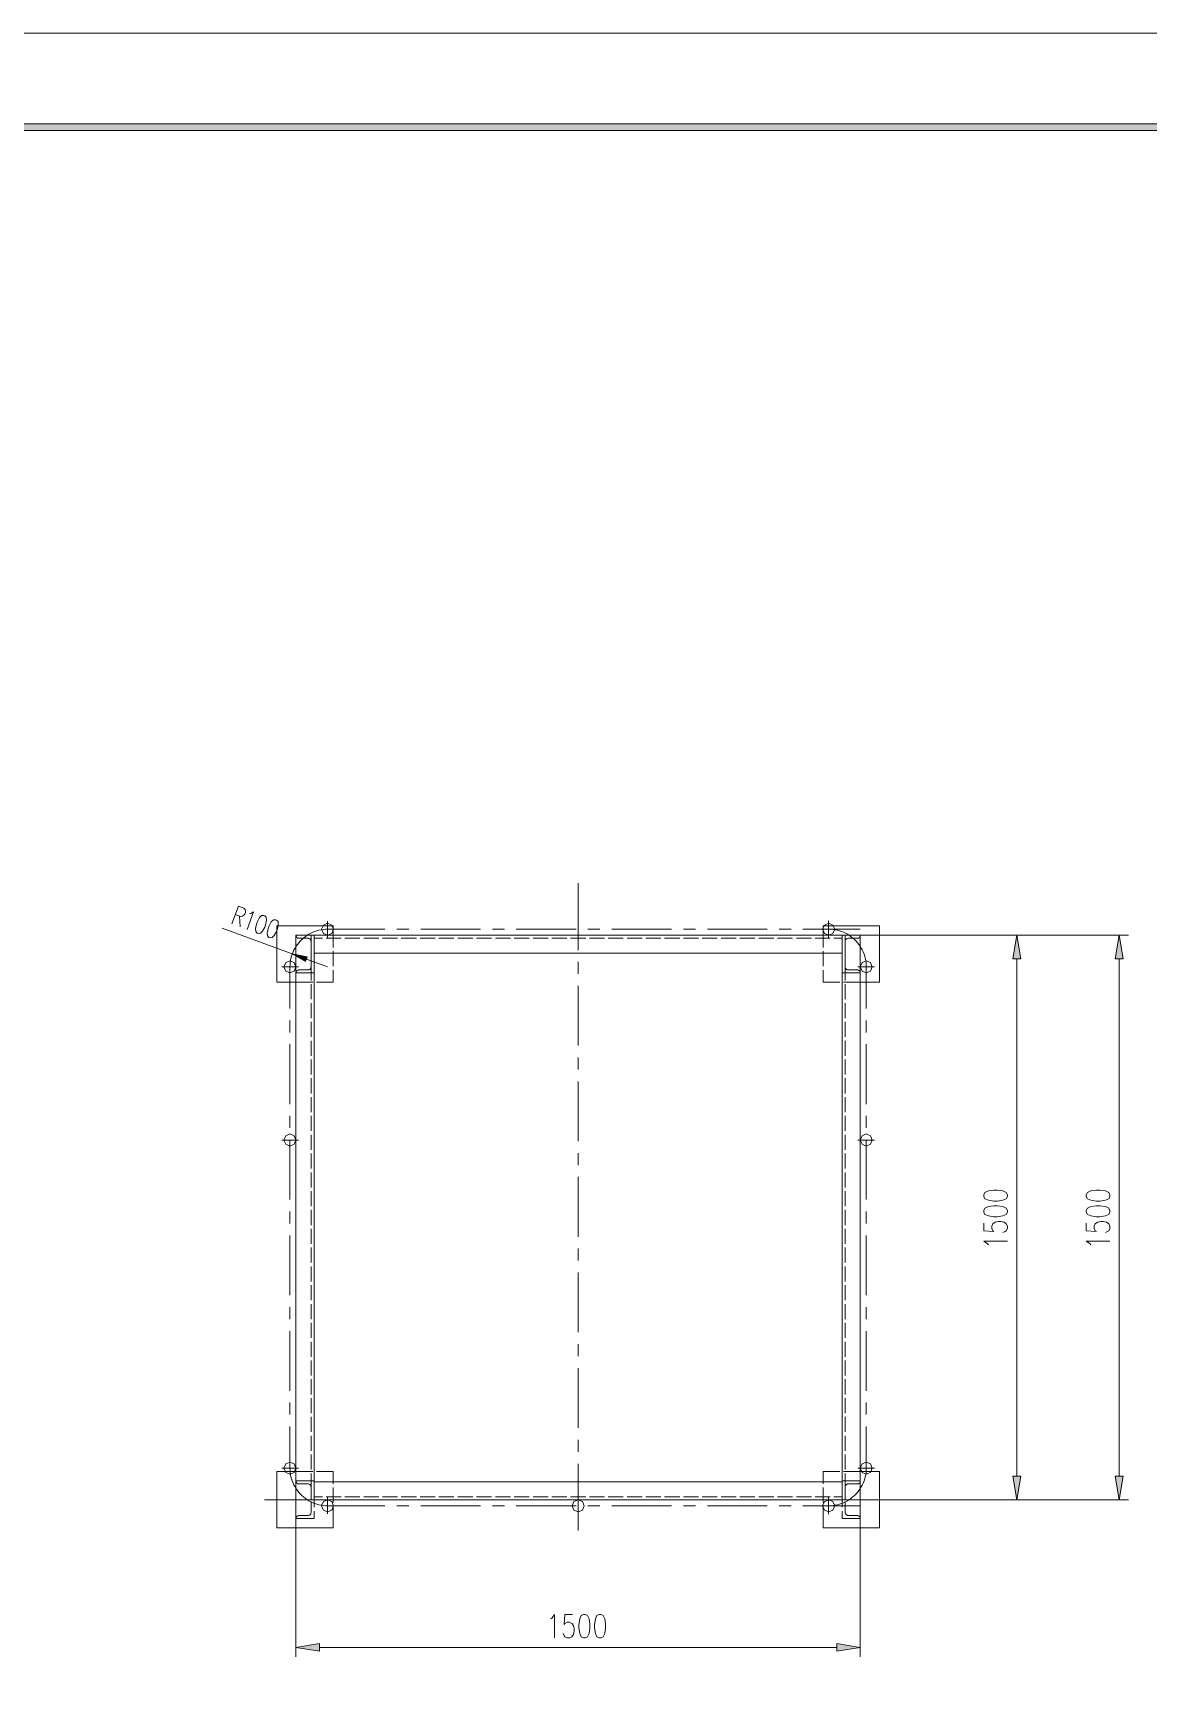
# Model space of a CAD drawing. Header units: millimetres. Extents: x 0 to 586, y 0 to 414.
# Drawn here: x 382.8 to 499.7, y 241.1 to 414.1 of the extents above; entities that cross this region are included whole.
import ezdxf

# ---------------------------------------------------------------- set-up
doc = ezdxf.new("R2010")
doc.units = ezdxf.units.MM

msp = doc.modelspace()

# ---------------------------------------------------------------- hatches: boundary and pattern name
h = msp.add_hatch(color=0)
h.dxf.hatch_style = 2
h.paths.add_polyline_path([(576.117861, 404.569083), (575.429944, 403.877639), (24.994306, 403.877639), (24.302861, 404.569083)])
h = msp.add_hatch(color=0)
h.dxf.hatch_style = 2
h.paths.add_polyline_path([(410.379333, 319.490725), (410.366281, 319.503778), (410.379333, 319.516831), (410.392386, 319.503778)])
h = msp.add_hatch(color=0)
h.dxf.hatch_style = 2
h.paths.add_polyline_path([(469.533111, 319.490725), (469.520058, 319.503778), (469.533111, 319.516831), (469.546164, 319.503778)])
h = msp.add_hatch(color=0)
h.dxf.hatch_style = 2
h.paths.add_polyline_path([(485.531583, 317.037861), (485.940806, 319.503778), (486.353556, 317.037861)])
h = msp.add_hatch(color=0)
h.dxf.hatch_style = 2
h.paths.add_polyline_path([(496.270139, 317.037861), (496.679361, 319.503778), (497.092111, 317.037861)])
h = msp.add_hatch(color=0)
h.dxf.hatch_style = 2
h.paths.add_polyline_path([(411.561139, 317.253056), (409.991278, 317.549389), (411.381222, 316.759167)])
h = msp.add_hatch(color=0)
h.dxf.hatch_style = 2
h.paths.add_polyline_path([(410.379333, 315.546669), (410.366281, 315.559722), (410.379333, 315.572775), (410.392386, 315.559722)])
h = msp.add_hatch(color=0)
h.dxf.hatch_style = 2
h.paths.add_polyline_path([(469.533111, 315.546669), (469.520058, 315.559722), (469.533111, 315.572775), (469.546164, 315.559722)])
h = msp.add_hatch(color=0)
h.dxf.hatch_style = 2
h.paths.add_polyline_path([(410.379333, 262.294864), (410.366281, 262.307917), (410.379333, 262.320969), (410.392386, 262.307917)])
h = msp.add_hatch(color=0)
h.dxf.hatch_style = 2
h.paths.add_polyline_path([(469.533111, 262.294864), (469.520058, 262.307917), (469.533111, 262.320969), (469.546164, 262.307917)])
h = msp.add_hatch(color=0)
h.dxf.hatch_style = 2
h.paths.add_polyline_path([(485.531583, 262.801806), (485.940806, 260.335889), (486.353556, 262.801806)])
h = msp.add_hatch(color=0)
h.dxf.hatch_style = 2
h.paths.add_polyline_path([(496.270139, 262.801806), (496.679361, 260.335889), (497.092111, 262.801806)])
h = msp.add_hatch(color=0)
h.dxf.hatch_style = 2
h.paths.add_polyline_path([(410.379333, 258.350808), (410.366281, 258.363861), (410.379333, 258.376914), (410.392386, 258.363861)])
h = msp.add_hatch(color=0)
h.dxf.hatch_style = 2
h.paths.add_polyline_path([(469.533111, 258.350808), (469.520058, 258.363861), (469.533111, 258.376914), (469.546164, 258.363861)])
h = msp.add_hatch(color=0)
h.dxf.hatch_style = 2
h.paths.add_polyline_path([(412.84525, 245.272278), (410.379333, 244.863056), (412.84525, 244.453833)])
h = msp.add_hatch(color=0)
h.dxf.hatch_style = 2
h.paths.add_polyline_path([(467.070722, 245.272278), (469.533111, 244.863056), (467.070722, 244.453833)])

# ---------------------------------------------------------------- linework, layer by layer
at = {"color": 0, "lineweight": 0}
for points in [[(0, 0), (585.632278, 0), (585.632278, 414.0835), (0, 414.0835)], [(576.117861, 404.569083), (575.429944, 403.877639), (24.994306, 403.877639), (24.302861, 404.569083)], [(406.992667, 321.588694), (406.773944, 321.571056), (406.555222, 321.352333), (406.329444, 320.932528), (406.234194, 320.667944), (406.131889, 320.205806), (406.160111, 319.895361), (406.311806, 319.740139), (406.435278, 319.694278), (406.654, 319.715444), (406.872722, 319.934167), (407.0985, 320.350444), (407.19375, 320.615028), (407.292528, 321.080694), (407.267833, 321.387611), (407.116139, 321.546361)], [(408.223861, 321.137139), (408.008667, 321.115972), (407.786417, 320.89725), (407.564167, 320.480972), (407.468917, 320.216389), (407.366611, 319.750722), (407.394833, 319.443806), (407.546528, 319.285056), (407.67, 319.242722), (407.888722, 319.260361), (408.107444, 319.479083), (408.329694, 319.898889), (408.428472, 320.163472), (408.52725, 320.625611), (408.502556, 320.936056), (408.347333, 321.091278)], [(413.060444, 320.13525), (413.247417, 320.57975), (413.691917, 320.766722), (414.139944, 320.57975), (414.323389, 320.13525), (414.139944, 319.687222), (413.691917, 319.503778), (413.247417, 319.687222)], [(465.589056, 320.13525), (465.776028, 320.57975), (466.220528, 320.766722), (466.668556, 320.57975), (466.852, 320.13525), (466.668556, 319.687222), (466.220528, 319.503778), (465.776028, 319.687222)], [(485.531583, 317.037861), (485.940806, 319.503778), (486.353556, 317.037861)], [(496.270139, 317.037861), (496.679361, 319.503778), (497.092111, 317.037861)], [(409.116389, 316.191194), (409.303361, 316.639222), (409.747861, 316.822667), (410.195889, 316.639222), (410.379333, 316.191194), (410.195889, 315.746694), (409.747861, 315.559722), (409.303361, 315.746694)], [(411.561139, 317.253056), (409.991278, 317.549389), (411.381222, 316.759167)], [(469.533111, 316.191194), (469.720083, 316.639222), (470.164583, 316.822667), (470.612611, 316.639222), (470.796056, 316.191194), (470.612611, 315.746694), (470.164583, 315.559722), (469.720083, 315.746694)], [(409.116389, 298.044306), (409.303361, 298.488806), (409.747861, 298.675778), (410.195889, 298.488806), (410.379333, 298.044306), (410.195889, 297.596278), (409.747861, 297.412833), (409.303361, 297.596278)], [(469.533111, 298.044306), (469.720083, 298.488806), (470.164583, 298.675778), (470.612611, 298.488806), (470.796056, 298.044306), (470.612611, 297.596278), (470.164583, 297.412833), (469.720083, 297.596278)], [(482.490639, 292.138806), (482.607056, 291.891861), (482.959833, 291.726056), (483.545444, 291.644917), (483.898222, 291.644917), (484.487361, 291.726056), (484.836611, 291.891861), (484.956556, 292.138806), (484.956556, 292.301083), (484.836611, 292.548028), (484.487361, 292.713833), (483.898222, 292.794972), (483.545444, 292.794972), (482.959833, 292.713833), (482.607056, 292.548028), (482.490639, 292.301083)], [(493.229194, 292.138806), (493.345611, 291.891861), (493.698389, 291.726056), (494.287528, 291.644917), (494.636778, 291.644917), (495.225917, 291.726056), (495.578694, 291.891861), (495.695111, 292.138806), (495.695111, 292.301083), (495.578694, 292.548028), (495.225917, 292.713833), (494.636778, 292.794972), (494.287528, 292.794972), (493.698389, 292.713833), (493.345611, 292.548028), (493.229194, 292.301083)], [(482.490639, 290.494861), (482.607056, 290.247917), (482.959833, 290.085639), (483.545444, 290.000972), (483.898222, 290.000972), (484.487361, 290.085639), (484.836611, 290.247917), (484.956556, 290.494861), (484.956556, 290.660667), (484.836611, 290.904083), (484.487361, 291.069889), (483.898222, 291.151028), (483.545444, 291.151028), (482.959833, 291.069889), (482.607056, 290.904083), (482.490639, 290.660667)], [(493.229194, 290.494861), (493.345611, 290.247917), (493.698389, 290.085639), (494.287528, 290.000972), (494.636778, 290.000972), (495.225917, 290.085639), (495.578694, 290.247917), (495.695111, 290.494861), (495.695111, 290.660667), (495.578694, 290.904083), (495.225917, 291.069889), (494.636778, 291.151028), (494.287528, 291.151028), (493.698389, 291.069889), (493.345611, 290.904083), (493.229194, 290.660667)], [(409.116389, 263.648472), (409.303361, 264.092972), (409.747861, 264.279944), (410.195889, 264.092972), (410.379333, 263.648472), (410.195889, 263.200444), (409.747861, 263.017), (409.303361, 263.200444)], [(469.533111, 263.648472), (469.720083, 264.092972), (470.164583, 264.279944), (470.612611, 264.092972), (470.796056, 263.648472), (470.612611, 263.200444), (470.164583, 263.017), (469.720083, 263.200444)], [(485.531583, 262.801806), (485.940806, 260.335889), (486.353556, 262.801806)], [(496.270139, 262.801806), (496.679361, 260.335889), (497.092111, 262.801806)], [(413.060444, 259.704417), (413.247417, 260.148917), (413.691917, 260.335889), (414.139944, 260.148917), (414.323389, 259.704417), (414.139944, 259.259917), (413.691917, 259.072944), (413.247417, 259.259917)], [(439.32475, 259.704417), (439.511722, 260.148917), (439.956222, 260.335889), (440.40425, 260.148917), (440.587694, 259.704417), (440.40425, 259.259917), (439.956222, 259.072944), (439.511722, 259.259917)], [(465.589056, 259.704417), (465.776028, 260.148917), (466.220528, 260.335889), (466.668556, 260.148917), (466.852, 259.704417), (466.668556, 259.259917), (466.220528, 259.072944), (465.776028, 259.259917)], [(440.53125, 248.313222), (440.284306, 248.196806), (440.122028, 247.844028), (440.037361, 247.258417), (440.037361, 246.905639), (440.122028, 246.320028), (440.284306, 245.96725), (440.53125, 245.850833), (440.697056, 245.850833), (440.944, 245.96725), (441.106278, 246.320028), (441.190944, 246.905639), (441.190944, 247.258417), (441.106278, 247.844028), (440.944, 248.196806), (440.697056, 248.313222)], [(442.175194, 248.313222), (441.92825, 248.196806), (441.765972, 247.844028), (441.681306, 247.258417), (441.681306, 246.905639), (441.765972, 246.320028), (441.92825, 245.96725), (442.175194, 245.850833), (442.341, 245.850833), (442.584417, 245.96725), (442.750222, 246.320028), (442.831361, 246.905639), (442.831361, 247.258417), (442.750222, 247.844028), (442.584417, 248.196806), (442.341, 248.313222)], [(412.84525, 245.272278), (410.379333, 244.863056), (412.84525, 244.453833)], [(467.070722, 245.272278), (469.533111, 244.863056), (467.070722, 244.453833)]]:
    msp.add_lwpolyline(points, close=True, dxfattribs=at)
for points in [[(439.956222, 324.968306), (439.956222, 317.958611)], [(403.658917, 320.713806), (404.339778, 322.562361), (404.893639, 322.361278), (405.045333, 322.202528), (405.077083, 322.093167), (405.073556, 321.895611), (405.006528, 321.719222), (404.883056, 321.564), (404.787806, 321.5005), (404.569083, 321.479333), (404.015222, 321.683944)], [(405.503944, 321.736861), (405.659167, 321.779194), (405.941389, 321.97675), (405.264056, 320.124667)], [(409.991278, 317.549389), (402.646444, 320.244611)], [(404.445611, 321.525194), (404.523222, 320.396306)], [(408.3685, 314.575472), (408.3685, 320.491556)], [(408.3685, 320.491556), (414.284583, 320.491556)], [(413.691917, 320.13525), (413.462611, 320.128194), (413.233306, 320.107028), (413.007528, 320.075278), (412.78175, 320.029417), (412.5595, 319.969444), (412.344306, 319.898889), (412.129111, 319.814222), (411.920972, 319.715444), (411.719889, 319.606083), (411.525861, 319.486139), (411.338889, 319.355611), (411.155444, 319.210972), (410.986111, 319.059278), (410.823833, 318.897), (410.672139, 318.727667), (410.5275, 318.54775), (410.396972, 318.35725), (410.277028, 318.163222), (410.167667, 317.962139), (410.072417, 317.754), (409.98775, 317.538806), (409.913667, 317.323611), (409.853694, 317.101361), (409.807833, 316.875583), (409.776083, 316.649806), (409.754917, 316.4205), (409.747861, 316.191194)], [(413.691917, 319.232139), (413.691917, 320.985444)], [(419.699722, 320.13525), (413.691917, 320.13525)], [(414.284583, 320.491556), (414.284583, 319.503778)], [(422.204444, 320.13525), (420.952083, 320.13525)], [(429.718611, 320.13525), (423.456806, 320.13525)], [(432.223333, 320.13525), (430.970972, 320.13525)], [(439.733972, 320.13525), (433.475694, 320.13525)], [(442.238694, 320.13525), (440.986333, 320.13525)], [(449.752861, 320.13525), (443.491056, 320.13525)], [(452.257583, 320.13525), (451.005222, 320.13525)], [(459.768222, 320.13525), (453.509944, 320.13525)], [(462.272944, 320.13525), (461.020583, 320.13525)], [(469.533111, 320.13525), (463.525306, 320.13525)], [(465.631389, 320.491556), (465.631389, 319.503778)], [(471.543944, 320.491556), (465.631389, 320.491556)], [(466.206417, 319.249778), (466.206417, 321.003083)], [(470.164583, 316.191194), (470.157528, 316.4205), (470.139889, 316.649806), (470.104611, 316.875583), (470.05875, 317.101361), (469.998778, 317.323611), (469.928222, 317.538806), (469.843556, 317.754), (469.744778, 317.962139), (469.635417, 318.163222), (469.515472, 318.35725), (469.384944, 318.54775), (469.243833, 318.727667), (469.088611, 318.897), (468.926333, 319.059278), (468.757, 319.210972), (468.577083, 319.355611), (468.390111, 319.486139), (468.192556, 319.606083), (467.991472, 319.715444), (467.783333, 319.814222), (467.571667, 319.898889), (467.352944, 319.969444), (467.130694, 320.029417), (466.904917, 320.075278), (466.679139, 320.107028), (466.449833, 320.128194), (466.220528, 320.13525)], [(471.543944, 314.575472), (471.543944, 320.491556)], [(410.379333, 319.503778), (410.379333, 318.717083)], [(410.379333, 319.503778), (410.379333, 260.335889)], [(469.533111, 319.503778), (410.379333, 319.503778)], [(412.27375, 319.503778), (410.379333, 319.503778)], [(410.379333, 319.503778), (410.386389, 319.443806), (410.404028, 319.383833), (410.43225, 319.327389), (410.471056, 319.281528), (410.520444, 319.242722), (410.573361, 319.210972), (410.633333, 319.193333), (410.693306, 319.189806)], [(410.379333, 318.321972), (410.379333, 316.745056)], [(411.642278, 319.189806), (410.693306, 319.189806)], [(411.95625, 318.872306), (411.949194, 318.935806), (411.931556, 318.99225), (411.903333, 319.048694), (411.864528, 319.094556), (411.815139, 319.136889), (411.762222, 319.165111), (411.70225, 319.18275), (411.642278, 319.189806)], [(411.95625, 319.503778), (411.95625, 318.710028)], [(411.95625, 318.872306), (411.95625, 317.729306)], [(411.95625, 318.314917), (411.95625, 316.738)], [(412.27375, 319.503778), (412.27375, 318.717083)], [(412.27375, 319.503778), (412.27375, 260.335889)], [(413.141583, 319.189806), (412.27375, 319.189806)], [(412.27375, 318.321972), (412.27375, 316.745056)], [(415.113611, 319.189806), (413.533167, 319.189806)], [(414.284583, 319.503778), (414.284583, 318.223194)], [(417.082111, 319.189806), (415.505194, 319.189806)], [(419.054139, 319.189806), (417.477222, 319.189806)], [(421.026167, 319.189806), (419.44925, 319.189806)], [(422.998194, 319.189806), (421.421278, 319.189806)], [(424.970222, 319.189806), (423.393306, 319.189806)], [(426.94225, 319.189806), (425.365333, 319.189806)], [(428.914278, 319.189806), (427.337361, 319.189806)], [(430.886306, 319.189806), (429.309389, 319.189806)], [(432.858333, 319.189806), (431.281417, 319.189806)], [(434.830361, 319.189806), (433.253444, 319.189806)], [(436.802389, 319.189806), (435.225472, 319.189806)], [(438.774417, 319.189806), (437.1975, 319.189806)], [(440.746444, 319.189806), (439.169528, 319.189806)], [(442.718472, 319.189806), (441.141556, 319.189806)], [(444.6905, 319.189806), (443.110056, 319.189806)], [(446.662528, 319.189806), (445.082083, 319.189806)], [(448.634556, 319.189806), (447.054111, 319.189806)], [(450.603056, 319.189806), (449.026139, 319.189806)], [(452.575083, 319.189806), (450.998167, 319.189806)], [(454.547111, 319.189806), (452.970194, 319.189806)], [(456.519139, 319.189806), (454.942222, 319.189806)], [(458.491167, 319.189806), (456.91425, 319.189806)], [(460.463194, 319.189806), (458.886278, 319.189806)], [(462.435222, 319.189806), (460.858306, 319.189806)], [(464.40725, 319.189806), (462.830333, 319.189806)], [(466.379278, 319.189806), (464.802361, 319.189806)], [(465.631389, 319.503778), (465.631389, 318.223194)], [(467.642222, 319.189806), (466.774389, 319.189806)], [(467.642222, 319.503778), (467.642222, 318.717083)], [(467.642222, 260.335889), (467.642222, 319.503778)], [(467.642222, 319.503778), (469.533111, 319.503778)], [(467.642222, 318.321972), (467.642222, 316.745056)], [(467.956194, 318.710028), (467.956194, 319.503778)], [(468.273694, 319.189806), (468.210194, 319.18275), (468.150222, 319.165111), (468.097306, 319.136889), (468.047917, 319.094556), (468.009111, 319.048694), (467.980889, 318.99225), (467.96325, 318.935806), (467.956194, 318.872306)], [(467.956194, 318.872306), (467.956194, 317.729306)], [(467.956194, 316.738), (467.956194, 318.314917)], [(468.273694, 319.189806), (469.219139, 319.189806)], [(469.219139, 319.189806), (469.279111, 319.193333), (469.339083, 319.210972), (469.395528, 319.242722), (469.441389, 319.281528), (469.480194, 319.327389), (469.511944, 319.383833), (469.529583, 319.443806), (469.533111, 319.503778)], [(469.533111, 319.503778), (497.667139, 319.503778)], [(469.533111, 319.503778), (469.533111, 318.717083)], [(469.533111, 260.335889), (469.533111, 319.503778)], [(469.533111, 318.321972), (469.533111, 316.745056)], [(487.676472, 319.503778), (484.956556, 319.503778)], [(413.691917, 316.191194), (411.469417, 317.006111)], [(411.95625, 317.334194), (411.95625, 316.191194)], [(467.642222, 317.612889), (412.27375, 317.612889)], [(414.284583, 317.828083), (414.284583, 316.251167)], [(439.956222, 316.70625), (439.956222, 315.453889)], [(465.631389, 317.828083), (465.631389, 316.251167)], [(467.956194, 317.334194), (467.956194, 316.191194)], [(485.940806, 317.037861), (485.940806, 262.801806)], [(496.679361, 262.801806), (496.679361, 317.037861)], [(410.640389, 316.191194), (408.887083, 316.191194)], [(409.747861, 316.191194), (409.747861, 311.830861)], [(410.379333, 316.349944), (410.379333, 315.559722)], [(410.693306, 315.877222), (410.633333, 315.870167), (410.573361, 315.852528), (410.520444, 315.824306), (410.471056, 315.781972), (410.43225, 315.736111), (410.404028, 315.679667), (410.386389, 315.623222), (410.379333, 315.559722)], [(412.27375, 315.559722), (410.379333, 315.559722)], [(411.642278, 315.877222), (410.693306, 315.877222)], [(411.642278, 315.877222), (411.70225, 315.88075), (411.762222, 315.898389), (411.815139, 315.930139), (411.864528, 315.968944), (411.903333, 316.014806), (411.931556, 316.07125), (411.949194, 316.131222), (411.95625, 316.191194)], [(411.95625, 316.342889), (411.95625, 314.765972)], [(412.27375, 316.349944), (412.27375, 315.559722)], [(414.284583, 315.856056), (414.284583, 314.575472)], [(465.631389, 315.856056), (465.631389, 314.575472)], [(467.642222, 316.349944), (467.642222, 315.559722)], [(467.642222, 315.559722), (469.533111, 315.559722)], [(467.956194, 314.765972), (467.956194, 316.342889)], [(467.956194, 316.191194), (467.96325, 316.131222), (467.980889, 316.07125), (468.009111, 316.014806), (468.047917, 315.968944), (468.097306, 315.930139), (468.150222, 315.898389), (468.210194, 315.88075), (468.273694, 315.877222)], [(468.273694, 315.877222), (469.219139, 315.877222)], [(469.533111, 315.559722), (469.529583, 315.623222), (469.511944, 315.679667), (469.480194, 315.736111), (469.441389, 315.781972), (469.395528, 315.824306), (469.339083, 315.852528), (469.279111, 315.870167), (469.219139, 315.877222)], [(469.275583, 316.191194), (471.028889, 316.191194)], [(469.533111, 316.349944), (469.533111, 315.559722)], [(470.164583, 316.191194), (470.164583, 311.830861)], [(410.379333, 314.575472), (408.3685, 314.575472)], [(412.132639, 314.575472), (410.379333, 314.575472)], [(411.95625, 314.370861), (411.95625, 312.793944)], [(414.284583, 314.575472), (412.52775, 314.575472)], [(439.956222, 314.201528), (439.956222, 307.939722)], [(465.631389, 314.575472), (467.384694, 314.575472)], [(467.779806, 314.575472), (469.533111, 314.575472)], [(467.956194, 312.793944), (467.956194, 314.370861)], [(469.533111, 314.575472), (471.543944, 314.575472)], [(411.95625, 312.398833), (411.95625, 310.821917)], [(467.956194, 310.821917), (467.956194, 312.398833)], [(409.747861, 310.5785), (409.747861, 309.326139)], [(411.95625, 310.426806), (411.95625, 308.849889)], [(467.956194, 308.849889), (467.956194, 310.426806)], [(470.164583, 310.5785), (470.164583, 309.326139)], [(409.747861, 308.073778), (409.747861, 301.8155)], [(411.95625, 308.454778), (411.95625, 306.877861)], [(467.956194, 306.877861), (467.956194, 308.454778)], [(470.164583, 308.073778), (470.164583, 301.8155)], [(411.95625, 306.48275), (411.95625, 304.905833)], [(439.956222, 306.687361), (439.956222, 305.438528)], [(467.956194, 304.905833), (467.956194, 306.48275)], [(411.95625, 304.510722), (411.95625, 302.933806)], [(467.956194, 302.933806), (467.956194, 304.510722)], [(439.956222, 304.186167), (439.956222, 297.924361)], [(411.95625, 302.538694), (411.95625, 300.961778)], [(467.956194, 300.961778), (467.956194, 302.538694)], [(409.747861, 300.563139), (409.747861, 299.310778)], [(411.95625, 300.566667), (411.95625, 298.98975)], [(467.956194, 298.98975), (467.956194, 300.566667)], [(470.164583, 300.563139), (470.164583, 299.310778)], [(410.640389, 298.044306), (408.887083, 298.044306)], [(409.747861, 298.058417), (409.747861, 291.796611)], [(411.95625, 298.594639), (411.95625, 297.017722)], [(467.956194, 297.017722), (467.956194, 298.594639)], [(469.275583, 298.044306), (471.028889, 298.044306)], [(470.164583, 298.058417), (470.164583, 291.796611)], [(411.95625, 296.622611), (411.95625, 295.045694)], [(439.956222, 296.672), (439.956222, 295.419639)], [(467.956194, 295.045694), (467.956194, 296.622611)], [(411.95625, 294.650583), (411.95625, 293.073667)], [(439.956222, 294.167278), (439.956222, 287.909)], [(467.956194, 293.073667), (467.956194, 294.650583)], [(411.95625, 292.682083), (411.95625, 291.101639)], [(467.956194, 291.101639), (467.956194, 292.682083)], [(411.95625, 290.710056), (411.95625, 289.129611)], [(467.956194, 289.129611), (467.956194, 290.710056)], [(409.747861, 290.54425), (409.747861, 289.295417)], [(470.164583, 290.54425), (470.164583, 289.295417)], [(482.490639, 289.344806), (482.490639, 288.522833), (483.545444, 288.441694), (483.429028, 288.522833), (483.312611, 288.769778), (483.312611, 289.016722), (483.429028, 289.263667), (483.665389, 289.425944), (484.018167, 289.510611), (484.251, 289.510611), (484.603778, 289.425944), (484.836611, 289.263667), (484.956556, 289.016722), (484.956556, 288.769778), (484.836611, 288.522833), (484.720194, 288.441694), (484.487361, 288.357028)], [(493.229194, 289.344806), (493.229194, 288.522833), (494.287528, 288.441694), (494.167583, 288.522833), (494.051167, 288.769778), (494.051167, 289.016722), (494.167583, 289.263667), (494.403944, 289.425944), (494.756722, 289.510611), (494.989556, 289.510611), (495.342333, 289.425944), (495.578694, 289.263667), (495.695111, 289.016722), (495.695111, 288.769778), (495.578694, 288.522833), (495.45875, 288.441694), (495.225917, 288.357028)], [(409.747861, 288.043056), (409.747861, 281.78125)], [(411.95625, 288.738028), (411.95625, 287.157583)], [(467.956194, 287.157583), (467.956194, 288.738028)], [(470.164583, 288.043056), (470.164583, 281.78125)], [(482.959833, 287.044694), (482.843417, 287.206972), (482.490639, 287.453917), (484.956556, 287.453917)], [(493.698389, 287.044694), (493.581972, 287.206972), (493.229194, 287.453917), (495.695111, 287.453917)], [(411.95625, 286.766), (411.95625, 285.189083)], [(439.956222, 286.656639), (439.956222, 285.404278)], [(467.956194, 285.189083), (467.956194, 286.766)], [(411.95625, 284.793972), (411.95625, 283.217056)], [(439.956222, 284.151917), (439.956222, 277.890111)], [(467.956194, 283.217056), (467.956194, 284.793972)], [(411.95625, 282.821944), (411.95625, 281.245028)], [(467.956194, 281.245028), (467.956194, 282.821944)], [(409.747861, 280.528889), (409.747861, 279.276528)], [(411.95625, 280.849917), (411.95625, 279.273)], [(467.956194, 279.273), (467.956194, 280.849917)], [(470.164583, 280.528889), (470.164583, 279.276528)], [(411.95625, 278.877889), (411.95625, 277.300972)], [(467.956194, 277.300972), (467.956194, 278.877889)], [(409.747861, 278.024167), (409.747861, 271.765889)], [(411.95625, 276.905861), (411.95625, 275.328944)], [(467.956194, 275.328944), (467.956194, 276.905861)], [(470.164583, 278.024167), (470.164583, 271.765889)], [(439.956222, 276.63775), (439.956222, 275.385389)], [(411.95625, 274.933833), (411.95625, 273.356917)], [(439.956222, 274.133028), (439.956222, 267.87475)], [(467.956194, 273.356917), (467.956194, 274.933833)], [(411.95625, 272.961806), (411.95625, 271.384889)], [(467.956194, 271.384889), (467.956194, 272.961806)], [(409.747861, 270.513528), (409.747861, 269.261167)], [(411.95625, 270.989778), (411.95625, 269.412861)], [(467.956194, 269.412861), (467.956194, 270.989778)], [(470.164583, 270.513528), (470.164583, 269.261167)], [(411.95625, 269.01775), (411.95625, 267.440833)], [(467.956194, 267.440833), (467.956194, 269.01775)], [(409.747861, 268.008806), (409.747861, 263.648472)], [(411.95625, 267.045722), (411.95625, 265.468806)], [(439.956222, 266.622389), (439.956222, 265.370028)], [(467.956194, 265.468806), (467.956194, 267.045722)], [(470.164583, 268.008806), (470.164583, 263.648472)], [(411.95625, 265.073694), (411.95625, 263.496778)], [(467.956194, 263.496778), (467.956194, 265.073694)], [(408.3685, 263.292167), (408.3685, 257.376083)], [(410.379333, 263.292167), (408.3685, 263.292167)], [(410.640389, 263.648472), (408.887083, 263.648472)], [(409.747861, 263.648472), (409.754917, 263.419167), (409.776083, 263.189861), (409.807833, 262.964083), (409.853694, 262.738306), (409.913667, 262.516056), (409.98775, 262.300861), (410.072417, 262.085667), (410.167667, 261.877528), (410.277028, 261.676444), (410.396972, 261.482417), (410.5275, 261.291917), (410.672139, 261.112), (410.823833, 260.942667), (410.986111, 260.780389), (411.155444, 260.628694), (411.338889, 260.484056), (411.525861, 260.353528), (411.719889, 260.233583), (411.920972, 260.124222), (412.129111, 260.025444), (412.344306, 259.940778), (412.5595, 259.870222), (412.78175, 259.81025), (413.007528, 259.764389), (413.233306, 259.732639), (413.462611, 259.711472), (413.691917, 259.704417)], [(412.132639, 263.292167), (410.379333, 263.292167)], [(411.95625, 263.101667), (411.95625, 261.52475)], [(414.284583, 263.292167), (412.52775, 263.292167)], [(414.284583, 262.011583), (414.284583, 263.292167)], [(439.956222, 264.117667), (439.956222, 257.107972)], [(465.631389, 262.011583), (465.631389, 263.292167)], [(465.631389, 263.292167), (467.384694, 263.292167)], [(466.220528, 259.704417), (466.449833, 259.711472), (466.679139, 259.732639), (466.904917, 259.764389), (467.130694, 259.81025), (467.352944, 259.870222), (467.571667, 259.940778), (467.783333, 260.025444), (467.991472, 260.124222), (468.192556, 260.233583), (468.390111, 260.353528), (468.577083, 260.484056), (468.757, 260.628694), (468.926333, 260.780389), (469.088611, 260.942667), (469.243833, 261.112), (469.384944, 261.291917), (469.515472, 261.482417), (469.635417, 261.676444), (469.744778, 261.877528), (469.843556, 262.085667), (469.928222, 262.300861), (469.998778, 262.516056), (470.05875, 262.738306), (470.104611, 262.964083), (470.139889, 263.189861), (470.157528, 263.419167), (470.164583, 263.648472)], [(467.779806, 263.292167), (469.533111, 263.292167)], [(467.956194, 261.52475), (467.956194, 263.101667)], [(469.275583, 263.648472), (471.028889, 263.648472)], [(469.533111, 263.292167), (471.543944, 263.292167)], [(471.543944, 263.292167), (471.543944, 257.376083)], [(410.379333, 261.517694), (410.379333, 262.307917)], [(410.379333, 262.307917), (410.386389, 262.244417), (410.404028, 262.187972), (410.43225, 262.131528), (410.471056, 262.085667), (410.520444, 262.043333), (410.573361, 262.015111), (410.633333, 261.997472), (410.693306, 261.990417)], [(412.27375, 262.307917), (410.379333, 262.307917)], [(411.642278, 261.990417), (410.693306, 261.990417)], [(411.95625, 261.676444), (411.949194, 261.736417), (411.931556, 261.796389), (411.903333, 261.852833), (411.864528, 261.898694), (411.815139, 261.9375), (411.762222, 261.96925), (411.70225, 261.986889), (411.642278, 261.990417)], [(411.95625, 260.533444), (411.95625, 261.676444)], [(412.27375, 261.517694), (412.27375, 262.307917)], [(467.642222, 262.226778), (412.27375, 262.226778)], [(414.284583, 260.039556), (414.284583, 261.616472)], [(465.631389, 260.039556), (465.631389, 261.616472)], [(467.642222, 261.517694), (467.642222, 262.307917)], [(467.642222, 262.307917), (469.533111, 262.307917)], [(468.273694, 261.990417), (468.210194, 261.986889), (468.150222, 261.96925), (468.097306, 261.9375), (468.047917, 261.898694), (468.009111, 261.852833), (467.980889, 261.796389), (467.96325, 261.736417), (467.956194, 261.676444)], [(467.956194, 260.533444), (467.956194, 261.676444)], [(468.273694, 261.990417), (469.219139, 261.990417)], [(469.219139, 261.990417), (469.279111, 261.997472), (469.339083, 262.015111), (469.395528, 262.043333), (469.441389, 262.085667), (469.480194, 262.131528), (469.511944, 262.187972), (469.529583, 262.244417), (469.533111, 262.307917)], [(469.533111, 261.517694), (469.533111, 262.307917)], [(407.091444, 260.335889), (412.330194, 260.335889)], [(410.379333, 259.545667), (410.379333, 261.122583)], [(410.379333, 260.335889), (469.533111, 260.335889)], [(410.379333, 260.335889), (410.379333, 243.878806)], [(411.95625, 261.129639), (411.95625, 260.335889)], [(411.95625, 258.995333), (411.95625, 260.138333)], [(412.27375, 259.545667), (412.27375, 261.122583)], [(413.141583, 260.649861), (412.27375, 260.649861)], [(415.113611, 260.649861), (413.533167, 260.649861)], [(413.582556, 260.335889), (414.831389, 260.335889)], [(413.691917, 260.607528), (413.691917, 258.854222)], [(419.699722, 259.704417), (413.691917, 259.704417)], [(414.284583, 258.363861), (414.284583, 259.644444)], [(417.082111, 260.649861), (415.505194, 260.649861)], [(416.08375, 260.335889), (422.345556, 260.335889)], [(419.054139, 260.649861), (417.477222, 260.649861)], [(421.026167, 260.649861), (419.44925, 260.649861)], [(422.204444, 259.704417), (420.952083, 259.704417)], [(422.998194, 260.649861), (421.421278, 260.649861)], [(424.970222, 260.649861), (423.393306, 260.649861)], [(429.718611, 259.704417), (423.456806, 259.704417)], [(423.597917, 260.335889), (424.850278, 260.335889)], [(426.94225, 260.649861), (425.365333, 260.649861)], [(426.102639, 260.335889), (432.360917, 260.335889)], [(428.914278, 260.649861), (427.337361, 260.649861)], [(430.886306, 260.649861), (429.309389, 260.649861)], [(432.223333, 259.704417), (430.970972, 259.704417)], [(432.858333, 260.649861), (431.281417, 260.649861)], [(434.830361, 260.649861), (433.253444, 260.649861)], [(439.733972, 259.704417), (433.475694, 259.704417)], [(433.613278, 260.335889), (434.865639, 260.335889)], [(436.802389, 260.649861), (435.225472, 260.649861)], [(436.118, 260.335889), (442.379806, 260.335889)], [(438.774417, 260.649861), (437.1975, 260.649861)], [(440.746444, 260.649861), (439.169528, 260.649861)], [(439.956222, 260.607528), (439.956222, 258.854222)], [(442.238694, 259.704417), (440.986333, 259.704417)], [(442.718472, 260.649861), (441.141556, 260.649861)], [(444.6905, 260.649861), (443.110056, 260.649861)], [(449.752861, 259.704417), (443.491056, 259.704417)], [(443.632167, 260.335889), (444.884528, 260.335889)], [(446.662528, 260.649861), (445.082083, 260.649861)], [(446.136889, 260.335889), (452.395167, 260.335889)], [(448.634556, 260.649861), (447.054111, 260.649861)], [(450.603056, 260.649861), (449.026139, 260.649861)], [(452.575083, 260.649861), (450.998167, 260.649861)], [(452.257583, 259.704417), (451.005222, 259.704417)], [(454.547111, 260.649861), (452.970194, 260.649861)], [(459.768222, 259.704417), (453.509944, 259.704417)], [(453.647528, 260.335889), (454.899889, 260.335889)], [(456.519139, 260.649861), (454.942222, 260.649861)], [(456.15225, 260.335889), (462.414056, 260.335889)], [(458.491167, 260.649861), (456.91425, 260.649861)], [(460.463194, 260.649861), (458.886278, 260.649861)], [(462.435222, 260.649861), (460.858306, 260.649861)], [(462.272944, 259.704417), (461.020583, 259.704417)], [(464.40725, 260.649861), (462.830333, 260.649861)], [(469.533111, 259.704417), (463.525306, 259.704417)], [(463.666417, 260.335889), (464.918778, 260.335889)], [(466.379278, 260.649861), (464.802361, 260.649861)], [(465.631389, 258.363861), (465.631389, 259.644444)], [(466.171139, 260.335889), (471.406361, 260.335889)], [(466.206417, 260.589889), (466.206417, 258.836583)], [(467.642222, 260.649861), (466.774389, 260.649861)], [(467.642222, 259.545667), (467.642222, 261.122583)], [(467.956194, 260.335889), (467.956194, 261.129639)], [(467.956194, 258.995333), (467.956194, 260.138333)], [(469.533111, 259.545667), (469.533111, 261.122583)], [(469.533111, 260.335889), (497.667139, 260.335889)], [(469.533111, 260.335889), (469.533111, 243.878806)], [(473.184361, 260.335889), (486.928583, 260.335889)], [(410.379333, 258.363861), (410.379333, 259.154083)], [(410.693306, 258.677833), (410.633333, 258.674306), (410.573361, 258.656667), (410.520444, 258.624917), (410.471056, 258.586111), (410.43225, 258.54025), (410.404028, 258.483806), (410.386389, 258.423833), (410.379333, 258.363861)], [(412.27375, 258.363861), (410.379333, 258.363861)], [(411.642278, 258.677833), (410.693306, 258.677833)], [(411.642278, 258.677833), (411.70225, 258.684889), (411.762222, 258.702528), (411.815139, 258.73075), (411.864528, 258.773083), (411.903333, 258.818944), (411.931556, 258.875389), (411.949194, 258.931833), (411.95625, 258.995333)], [(412.27375, 258.363861), (412.27375, 259.154083)], [(414.284583, 257.376083), (414.284583, 258.363861)], [(465.631389, 257.376083), (465.631389, 258.363861)], [(467.642222, 258.363861), (467.642222, 259.154083)], [(467.642222, 258.363861), (469.533111, 258.363861)], [(467.956194, 258.995333), (467.96325, 258.931833), (467.980889, 258.875389), (468.009111, 258.818944), (468.047917, 258.773083), (468.097306, 258.73075), (468.150222, 258.702528), (468.210194, 258.684889), (468.273694, 258.677833)], [(468.273694, 258.677833), (469.219139, 258.677833)], [(469.533111, 258.363861), (469.529583, 258.423833), (469.511944, 258.483806), (469.480194, 258.54025), (469.441389, 258.586111), (469.395528, 258.624917), (469.339083, 258.656667), (469.279111, 258.674306), (469.219139, 258.677833)], [(469.533111, 258.363861), (469.533111, 259.154083)], [(408.3685, 257.376083), (414.284583, 257.376083)], [(471.543944, 257.376083), (465.631389, 257.376083)], [(437.081083, 247.844028), (437.246889, 247.960444), (437.493833, 248.313222), (437.493833, 245.850833)], [(439.381194, 248.313222), (438.559222, 248.313222), (438.478083, 247.258417), (438.559222, 247.374833), (438.806167, 247.49125), (439.053111, 247.49125), (439.300056, 247.374833), (439.462333, 247.138472), (439.547, 246.789222), (439.547, 246.552861), (439.462333, 246.200083), (439.300056, 245.96725), (439.053111, 245.850833), (438.806167, 245.850833), (438.559222, 245.96725), (438.478083, 246.083667), (438.396944, 246.320028)], [(467.070722, 244.863056), (412.84525, 244.863056)]]:
    msp.add_lwpolyline(points, dxfattribs=at)

doc.saveas('drawing.dxf')
